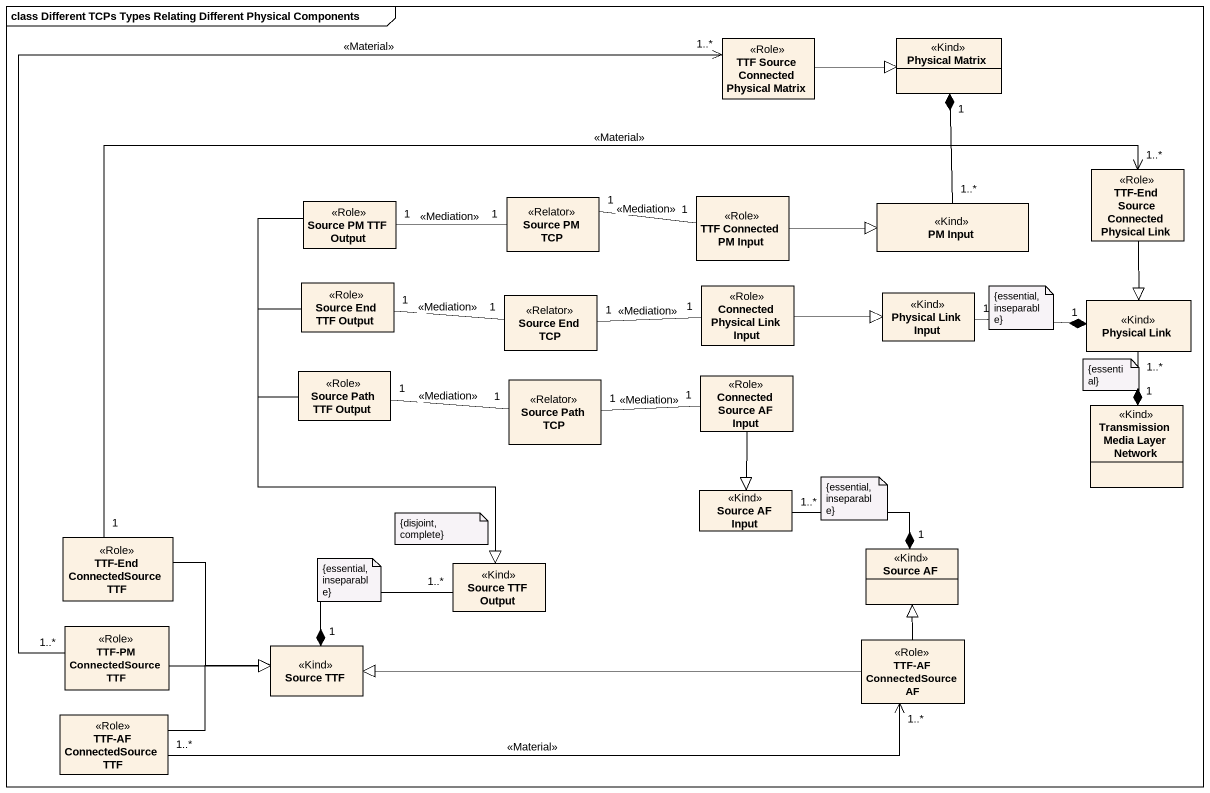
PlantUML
@startuml
mainframe class Different TCPs Types Relating Different Physical Components
hide circle
hide empty members
class "TTF Source Connected Physical Matrix" as TTF_Source_Connected <<Role>>
class "Physical Matrix" as Physical_Matrix <<Kind>>
class "TTF-End Source Connected Physical Link" as TTF_End_Source_Connected <<Role>>
class "Source PM TTF Output" as Source_PM_TTF_Output <<Role>>
class "Source PM TCP" as Source_PM_TCP <<Relator>>
class "TTF Connected PM Input" as TTF_Connected_PM_Input <<Role>>
class "PM Input" as PM_Input <<Kind>>
class "Source End TTF Output" as Source_End_TTF_Output <<Role>>
class "Source End TCP" as Source_End_TCP <<Relator>>
class "Connected Physical Link Input" as Connected_Physical_Link <<Role>>
class "Physical Link Input" as Physical_Link_Input <<Kind>>
class "Physical Link" as Physical_Link <<Kind>>
class "Source Path TTF Output" as Source_Path_TTF_Output <<Role>>
class "Connected Source AF Input" as Connected_Source_AF_Input <<Role>>
class "Source Path TCP" as Source_Path_TCP <<Relator>>
class "Transmission Media Layer Network" as Transmission_Media_Layer <<Kind>>
class "Source AF Input" as Source_AF_Input <<Kind>>
class "TTF-End ConnectedSource TTF" as TTF_End_ConnectedSource_TTF <<Role>>
class "Source TTF Output" as Source_TTF_Output <<Kind>>
class "Source AF" as Source_AF <<Kind>>
class "TTF-PM ConnectedSource TTF" as TTF_PM_ConnectedSource_TTF <<Role>>
class "Source TTF" as Source_TTF <<Kind>>
class "TTF-AF ConnectedSource AF" as TTF_AF_ConnectedSource_AF <<Role>>
class "TTF-AF ConnectedSource TTF" as TTF_AF_ConnectedSource_TTF <<Role>>
TTF_Source_Connected -right-|> Physical_Matrix
Physical_Matrix "1" *-- "1..*" PM_Input
TTF_End_Source_Connected --|> Physical_Link
Source_PM_TTF_Output "1" -right- "1" Source_PM_TCP : <<Mediation>>
Source_PM_TTF_Output --|> Source_TTF_Output
Source_PM_TCP "1" -right- "1" TTF_Connected_PM_Input : <<Mediation>>
TTF_Connected_PM_Input -right-|> PM_Input
Source_End_TTF_Output "1" -right- "1" Source_End_TCP : <<Mediation>>
Source_End_TTF_Output --|> Source_TTF_Output
Source_End_TCP "1" -right- "1" Connected_Physical_Link : <<Mediation>>
Connected_Physical_Link -right-|> Physical_Link_Input
Physical_Link "1" *-left- "1" Physical_Link_Input
Source_Path_TTF_Output "1" -right- "1" Source_Path_TCP : <<Mediation>>
Source_Path_TTF_Output --|> Source_TTF_Output
Connected_Source_AF_Input --|> Source_AF_Input
Source_Path_TCP "1" -right- "1" Connected_Source_AF_Input : <<Mediation>>
Transmission_Media_Layer "1" *-up- "1..*" Physical_Link
TTF_End_ConnectedSource_TTF "1" -right-> "1..*" TTF_End_Source_Connected : <<Material>>
TTF_End_ConnectedSource_TTF -right-|> Source_TTF
Source_AF "1" *-left- "1..*" Source_AF_Input
TTF_PM_ConnectedSource_TTF "1..*" -up-> "1..*" TTF_Source_Connected : <<Material>>
TTF_PM_ConnectedSource_TTF -right-|> Source_TTF
Source_TTF "1" *-right- "1..*" Source_TTF_Output
TTF_AF_ConnectedSource_AF -up-|> Source_AF
TTF_AF_ConnectedSource_AF -left-|> Source_TTF
TTF_AF_ConnectedSource_TTF -right-|> Source_TTF
TTF_AF_ConnectedSource_TTF "1..*" -right-> "1..*" TTF_AF_ConnectedSource_AF : <<Material>>
note as N1
  {essential, inseparable}
end note
note as N2
  {essential}
end note
note as N3
  {disjoint, complete}
end note
note as N4
  {essential, inseparable}
end note
note as N5
  {essential, inseparable}
end note
@enduml
